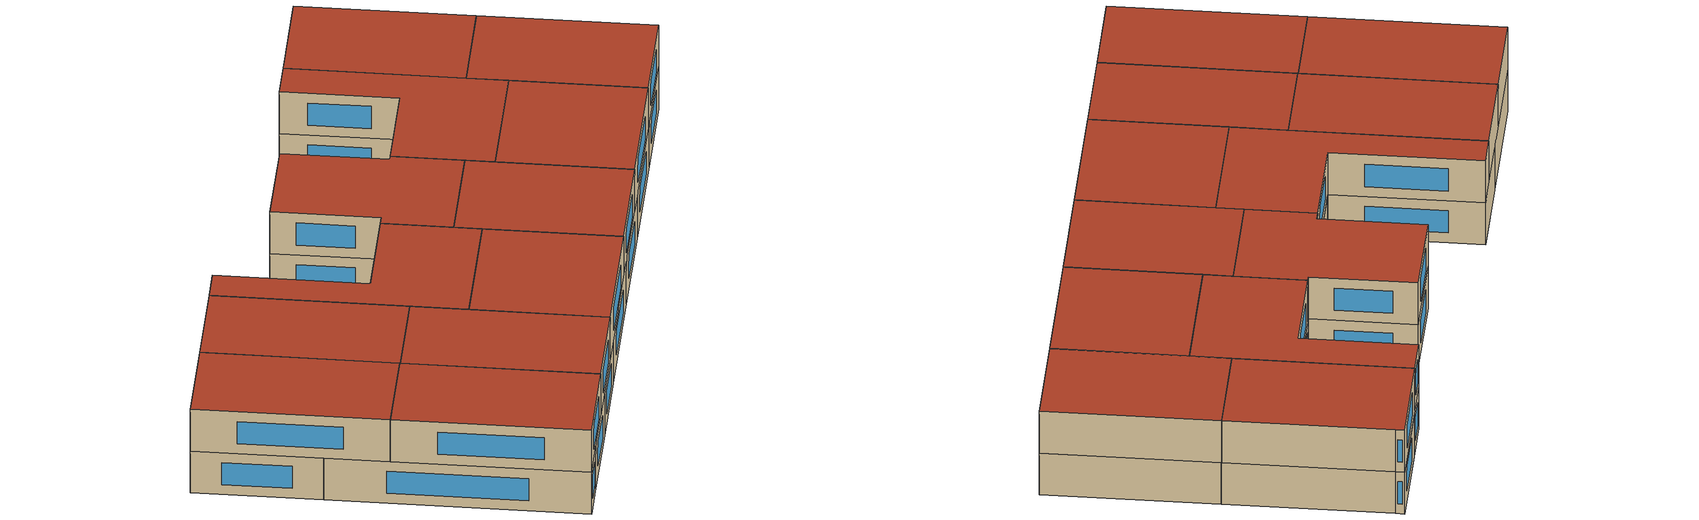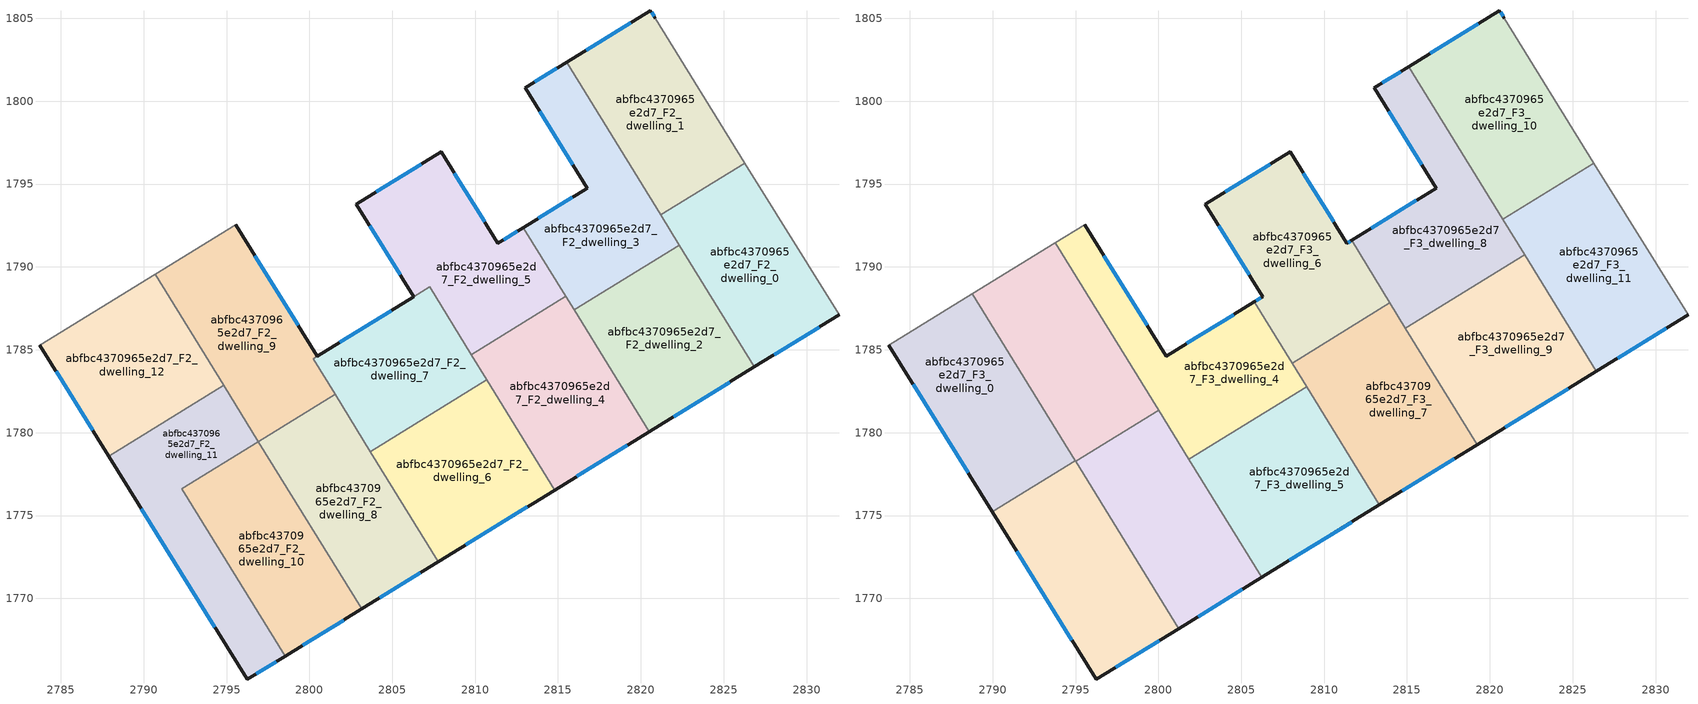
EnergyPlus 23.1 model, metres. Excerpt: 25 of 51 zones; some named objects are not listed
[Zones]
abfbc4370965e2d7_F2_dwelling_0
 floor to abfbc4370965e2d7_F1_dwelling_0 (EU_floor_Construction): 2826.28,1796.26 2831.96,1787.11 2826.85,1783.96 2821.2,1793.13 z6
 wall outside (EU_wall_Construction): 2826.85,1783.96 2831.96,1787.11 z6:9
 wall to abfbc4370965e2d7_F2_dwelling_1 (EU_wall_Construction): 2826.28,1796.26 2821.2,1793.13 z6:9
 wall adiabatic (EU_wall_Construction): 2831.96,1787.11 2826.28,1796.26 z6:9
 wall to abfbc4370965e2d7_F2_dwelling_2 (EU_wall_Construction): 2822.32,1791.32 2826.85,1783.96 z6:9
 wall to abfbc4370965e2d7_F2_dwelling_3 (EU_wall_Construction): 2821.2,1793.13 2822.32,1791.32 z6:9
 window (EU_Window_Construction): 2828.05,1784.7 2830.76,1786.37 z6.7:8.3
 ceiling adiabatic (EU_roof_Construction): 2831.96,1787.11 2826.28,1796.26 2821.2,1793.13 2826.85,1783.96 z9
abfbc4370965e2d7_F2_dwelling_1
 floor to abfbc4370965e2d7_F1_dwelling_1 (EU_floor_Construction): 2820.86,1805 2826.28,1796.26 2821.2,1793.13 2815.53,1802.35 2820.58,1805.47 z6
 wall outside (EU_wall_Construction): 2820.86,1805 2820.58,1805.47 2815.53,1802.35 z6:9
 wall adiabatic (EU_wall_Construction): 2826.28,1796.26 2820.86,1805 z6:9
 wall to abfbc4370965e2d7_F2_dwelling_3 (EU_wall_Construction): 2815.53,1802.35 2821.2,1793.13 z6:9
 window (EU_Window_Construction): 2819.39,1804.73 2816.71,1803.08 / 2820.79,1805.11 2820.64,1805.36 z6.7:8.3
abfbc4370965e2d7_F2_dwelling_10
 floor to abfbc4370965e2d7_F1_dwelling_10 (EU_floor_Construction): 2796.93,1779.46 2803.15,1769.36 2798.53,1766.52 2792.31,1776.62 z6
 wall outside (EU_wall_Construction): 2798.53,1766.52 2803.15,1769.36 z6:9
 wall to abfbc4370965e2d7_F2_dwelling_8 (EU_wall_Construction): 2803.15,1769.36 2796.93,1779.46 z6:9
 wall to abfbc4370965e2d7_F2_dwelling_11 (EU_wall_Construction): 2796.93,1779.46 2792.31,1776.62 2798.53,1766.52 z6:9
 window (EU_Window_Construction): 2799.61,1767.19 2802.06,1768.7 z6.7:8.3
abfbc4370965e2d7_F2_dwelling_11
 floor to abfbc4370965e2d7_F1_dwelling_11 (EU_floor_Construction): 2794.84,1782.85 2796.93,1779.46 2792.31,1776.62 2798.53,1766.52 2796.25,1765.11 2787.9,1778.58 z6
 wall outside (EU_wall_Construction): 2787.9,1778.58 2796.25,1765.11 2798.53,1766.52 z6:9
 wall to abfbc4370965e2d7_F2_dwelling_12 (EU_wall_Construction): 2794.84,1782.85 2787.9,1778.58 z6:9
 wall to abfbc4370965e2d7_F2_dwelling_9 (EU_wall_Construction): 2796.93,1779.46 2794.84,1782.85 z6:9
 window (EU_Window_Construction): 2796.78,1765.44 2797.99,1766.19 / 2789.86,1775.41 2794.29,1768.27 z6.7:8.3
abfbc4370965e2d7_F2_dwelling_12
 floor to abfbc4370965e2d7_F1_dwelling_12 (EU_floor_Construction): 2790.71,1789.57 2794.84,1782.85 2787.9,1778.58 2783.74,1785.28 z6
 wall outside (EU_wall_Construction): 2783.74,1785.28 2787.9,1778.58 z6:9
 wall adiabatic (EU_wall_Construction): 2790.71,1789.57 2783.74,1785.28 z6:9
 wall to abfbc4370965e2d7_F2_dwelling_9 (EU_wall_Construction): 2794.84,1782.85 2790.71,1789.57 z6:9
 window (EU_Window_Construction): 2784.72,1783.71 2786.92,1780.15 z6.7:8.3
abfbc4370965e2d7_F2_dwelling_2
 floor to abfbc4370965e2d7_F1_dwelling_2 (EU_floor_Construction): 2822.32,1791.32 2826.85,1783.96 2820.51,1780.05 2815.97,1787.41 z6
 wall outside (EU_wall_Construction): 2820.51,1780.05 2826.85,1783.96 z6:9
 wall to abfbc4370965e2d7_F2_dwelling_3 (EU_wall_Construction): 2822.32,1791.32 2815.97,1787.41 z6:9
 wall to abfbc4370965e2d7_F2_dwelling_4 (EU_wall_Construction): 2815.97,1787.41 2820.51,1780.05 z6:9
 window (EU_Window_Construction): 2822,1780.97 2825.36,1783.04 z6.7:8.3
abfbc4370965e2d7_F2_dwelling_3
 floor to abfbc4370965e2d7_F1_dwelling_3 (EU_floor_Construction): 2815.53,1802.35 2822.32,1791.32 2815.97,1787.41 2812.92,1792.38 2816.77,1794.75 2813.02,1800.8 z6
 wall outside (EU_wall_Construction): 2815.53,1802.35 2813.02,1800.8 2816.77,1794.75 2812.92,1792.38 z6:9
 wall to abfbc4370965e2d7_F2_dwelling_5 (EU_wall_Construction): 2812.92,1792.38 2815.47,1788.23 z6:9
 wall to abfbc4370965e2d7_F2_dwelling_4 (EU_wall_Construction): 2815.47,1788.23 2815.97,1787.41 z6:9
 window (EU_Window_Construction): 2815.87,1794.19 2813.82,1792.93 / 2813.9,1799.38 2815.89,1796.17 / 2814.94,1801.99 2813.61,1801.17 z6.7:8.3
abfbc4370965e2d7_F2_dwelling_4
 floor to abfbc4370965e2d7_F1_dwelling_4 (EU_floor_Construction): 2815.47,1788.23 2820.51,1780.05 2814.8,1776.54 2809.76,1784.71 z6
 wall outside (EU_wall_Construction): 2814.8,1776.54 2820.51,1780.05 z6:9
 wall to abfbc4370965e2d7_F2_dwelling_5 (EU_wall_Construction): 2815.47,1788.23 2809.76,1784.71 z6:9
 wall to abfbc4370965e2d7_F2_dwelling_6 (EU_wall_Construction): 2810.7,1783.18 2814.8,1776.54 z6:9
 wall to abfbc4370965e2d7_F2_dwelling_7 (EU_wall_Construction): 2809.76,1784.71 2810.7,1783.18 z6:9
 window (EU_Window_Construction): 2816.14,1777.36 2819.16,1779.23 z6.7:8.3
 ceiling adiabatic (EU_roof_Construction): 2820.51,1780.05 2816.17,1787.09 2814.91,1786.31 2819.24,1779.28 z9
abfbc4370965e2d7_F2_dwelling_5
 floor to abfbc4370965e2d7_F1_dwelling_5 (EU_floor_Construction): 2812.92,1792.38 2815.47,1788.23 2809.76,1784.71 2807.25,1788.79 2806.29,1788.21 2802.82,1793.79 2807.95,1796.95 2811.38,1791.43 z6
 wall outside (EU_wall_Construction): 2812.92,1792.38 2811.38,1791.43 2807.95,1796.95 2802.82,1793.79 2806.29,1788.21 z6:9
 wall to abfbc4370965e2d7_F2_dwelling_7 (EU_wall_Construction): 2806.29,1788.21 2807.25,1788.79 2809.76,1784.71 z6:9
 window (EU_Window_Construction): 2810.57,1792.72 2808.75,1795.65 / 2812.55,1792.15 2811.74,1791.65 / 2803.64,1792.48 2805.48,1789.52 / 2806.75,1796.21 2804.03,1794.54 z6.7:8.3
abfbc4370965e2d7_F2_dwelling_6
 floor to abfbc4370965e2d7_F1_dwelling_6 (EU_floor_Construction): 2810.7,1783.18 2814.8,1776.54 2807.77,1772.21 2803.68,1778.85 z6
 wall outside (EU_wall_Construction): 2807.77,1772.21 2814.8,1776.54 z6:9
 wall to abfbc4370965e2d7_F2_dwelling_7 (EU_wall_Construction): 2810.7,1783.18 2803.68,1778.85 z6:9
 wall to abfbc4370965e2d7_F2_dwelling_8 (EU_wall_Construction): 2803.68,1778.85 2807.77,1772.21 z6:9
 window (EU_Window_Construction): 2809.42,1773.23 2813.15,1775.52 z6.7:8.3
abfbc4370965e2d7_F2_dwelling_7
 floor to abfbc4370965e2d7_F1_dwelling_7 (EU_floor_Construction): 2807.25,1788.79 2810.7,1783.18 2803.68,1778.85 2800.23,1784.46 2800.48,1784.62 z6
 wall outside (EU_wall_Construction): 2806.3,1788.2 2800.48,1784.62 z6:9
 wall to abfbc4370965e2d7_F2_dwelling_9 (EU_wall_Construction): 2800.47,1784.61 2800.23,1784.46 2801.55,1782.31 z6:9
 wall to abfbc4370965e2d7_F2_dwelling_8 (EU_wall_Construction): 2801.55,1782.31 2803.68,1778.85 z6:9
 window (EU_Window_Construction): 2804.93,1787.36 2801.84,1785.46 z6.7:8.3
abfbc4370965e2d7_F2_dwelling_8
 floor to abfbc4370965e2d7_F1_dwelling_8 (EU_floor_Construction): 2801.55,1782.31 2807.77,1772.21 2803.15,1769.36 2796.93,1779.46 z6
 wall outside (EU_wall_Construction): 2803.15,1769.36 2807.77,1772.21 z6:9
 wall to abfbc4370965e2d7_F2_dwelling_9 (EU_wall_Construction): 2801.55,1782.31 2796.93,1779.46 z6:9
 window (EU_Window_Construction): 2804.23,1770.03 2806.68,1771.54 z6.7:8.3
 ceiling adiabatic (EU_roof_Construction): 2806.23,1771.26 2800.01,1781.36 2796.93,1779.46 2803.15,1769.36 z9
abfbc4370965e2d7_F2_dwelling_9
 floor to abfbc4370965e2d7_F1_dwelling_9 (EU_floor_Construction): 2795.55,1792.55 2800.47,1784.61 2800.23,1784.46 2801.55,1782.31 2796.93,1779.46 2790.71,1789.57 z6
 wall outside (EU_wall_Construction): 2800.47,1784.61 2795.55,1792.55 z6:9
 wall adiabatic (EU_wall_Construction): 2795.55,1792.55 2790.71,1789.57 z6:9
 window (EU_Window_Construction): 2799.32,1786.48 2796.71,1790.69 z6.7:8.3
abfbc4370965e2d7_F3_dwelling_0
 floor to abfbc4370965e2d7_F2_dwelling_12 (EU_floor_Construction): 2788.78,1788.38 2792.92,1781.67 2787.9,1778.58 2783.74,1785.28 z9
 floor to abfbc4370965e2d7_F2_dwelling_11 (EU_floor_Construction): 2792.92,1781.67 2794.98,1778.31 2789.98,1775.23 2787.9,1778.58 z9
 wall outside (EU_wall_Construction): 2783.74,1785.28 2789.98,1775.22 z9:12
 wall adiabatic (EU_wall_Construction): 2788.78,1788.38 2783.74,1785.28 z9:12
 wall to abfbc4370965e2d7_F3_dwelling_1 (EU_wall_Construction): 2789.98,1775.22 2794.98,1778.31 z9:12
 wall to abfbc4370965e2d7_F3_dwelling_2 (EU_wall_Construction): 2794.98,1778.31 2788.78,1788.38 z9:12
 window (EU_Window_Construction): 2785.21,1782.92 2788.51,1777.59 z9.7:11.3
 roof outside (EU_roof_Construction): 2794.98,1778.31 2788.78,1788.38 2783.74,1785.28 2789.98,1775.22 z12
abfbc4370965e2d7_F3_dwelling_1
 floor to abfbc4370965e2d7_F2_dwelling_10 (EU_floor_Construction): 2795,1778.28 2801.22,1768.18 2798.53,1766.52 2792.31,1776.62 z9
 floor to abfbc4370965e2d7_F2_dwelling_11 (EU_floor_Construction): 2795,1778.28 2792.31,1776.62 2798.53,1766.52 2796.25,1765.11 2789.98,1775.23 2794.98,1778.31 z9
 wall outside (EU_wall_Construction): 2789.98,1775.22 2796.25,1765.11 2801.22,1768.18 z9:12
 wall to abfbc4370965e2d7_F3_dwelling_3 (EU_wall_Construction): 2801.22,1768.18 2795,1778.28 z9:12
 wall to abfbc4370965e2d7_F3_dwelling_2 (EU_wall_Construction): 2795,1778.28 2794.98,1778.31 z9:12
 window (EU_Window_Construction): 2797.41,1765.83 2800.06,1767.46 / 2791.45,1772.85 2794.77,1767.49 z9.7:11.3
 roof outside (EU_roof_Construction): 2801.22,1768.18 2794.98,1778.31 2789.98,1775.22 2796.25,1765.11 z12
abfbc4370965e2d7_F3_dwelling_10
 floor to abfbc4370965e2d7_F2_dwelling_1 (EU_floor_Construction): 2820.86,1805 2826.28,1796.26 2821.2,1793.14 2815.53,1802.35 2820.58,1805.47 z9
 floor to abfbc4370965e2d7_F2_dwelling_3 (EU_floor_Construction): 2815.53,1802.35 2821.2,1793.14 2820.78,1792.88 2815.1,1802.09 z9
 wall outside (EU_wall_Construction): 2820.86,1805 2820.58,1805.47 2815.1,1802.09 z9:12
 wall adiabatic (EU_wall_Construction): 2826.28,1796.26 2820.86,1805 z9:12
 wall to abfbc4370965e2d7_F3_dwelling_11 (EU_wall_Construction): 2820.78,1792.88 2826.28,1796.26 z9:12
 wall to abfbc4370965e2d7_F3_dwelling_8 (EU_wall_Construction): 2815.1,1802.09 2820.78,1792.88 z9:12
 window (EU_Window_Construction): 2819.29,1804.67 2816.39,1802.88 / 2820.79,1805.11 2820.64,1805.36 z9.7:11.3
 roof outside (EU_roof_Construction): 2826.28,1796.26 2820.86,1805 2820.58,1805.47 2815.1,1802.09 2820.78,1792.88 z12
abfbc4370965e2d7_F3_dwelling_11
 floor to abfbc4370965e2d7_F2_dwelling_3 (EU_floor_Construction): 2821.2,1793.14 2822.32,1791.32 2821.9,1791.06 2820.78,1792.88 z9
 floor to abfbc4370965e2d7_F2_dwelling_2 (EU_floor_Construction): 2822.32,1791.32 2826.85,1783.96 2826.43,1783.7 2821.9,1791.06 z9
 floor adiabatic (EU_floor_Construction): 2826.28,1796.26 2831.96,1787.11 2826.85,1783.96 2821.2,1793.14 z9
 wall outside (EU_wall_Construction): 2826.43,1783.7 2831.96,1787.11 z9:12
 wall adiabatic (EU_wall_Construction): 2831.96,1787.11 2826.28,1796.26 z9:12
 wall to abfbc4370965e2d7_F3_dwelling_9 (EU_wall_Construction): 2822.09,1790.74 2826.43,1783.7 z9:12
 wall to abfbc4370965e2d7_F3_dwelling_8 (EU_wall_Construction): 2820.78,1792.87 2822.09,1790.74 z9:12
 window (EU_Window_Construction): 2827.73,1784.5 2830.66,1786.31 z9.7:11.3
 roof outside (EU_roof_Construction): 2831.96,1787.11 2826.28,1796.26 2820.78,1792.88 2826.43,1783.7 z12
abfbc4370965e2d7_F3_dwelling_2
 floor to abfbc4370965e2d7_F2_dwelling_11 (EU_floor_Construction): 2794.84,1782.85 2796.93,1779.46 2795,1778.28 2792.92,1781.67 z9
 floor to abfbc4370965e2d7_F2_dwelling_9 (EU_floor_Construction): 2793.79,1791.46 2800.01,1781.36 2796.93,1779.46 2790.71,1789.57 z9
 floor to abfbc4370965e2d7_F2_dwelling_12 (EU_floor_Construction): 2790.71,1789.57 2794.84,1782.85 2792.92,1781.67 2788.78,1788.38 z9
 wall adiabatic (EU_wall_Construction): 2793.79,1791.46 2788.78,1788.38 z9:12
 wall to abfbc4370965e2d7_F3_dwelling_3 (EU_wall_Construction): 2795,1778.28 2800.01,1781.36 z9:12
 wall to abfbc4370965e2d7_F3_dwelling_4 (EU_wall_Construction): 2800.01,1781.36 2793.79,1791.46 z9:12
 roof outside (EU_roof_Construction): 2800.01,1781.36 2793.79,1791.46 2788.78,1788.38 2795,1778.28 z12
abfbc4370965e2d7_F3_dwelling_3
 floor adiabatic (EU_floor_Construction): 2800.01,1781.36 2806.23,1771.26 2803.15,1769.36 2796.93,1779.46 z9
 floor to abfbc4370965e2d7_F2_dwelling_10 (EU_floor_Construction): 2796.93,1779.46 2803.15,1769.36 2801.22,1768.18 2795,1778.28 z9
 wall outside (EU_wall_Construction): 2801.22,1768.18 2806.23,1771.26 z9:12
 wall to abfbc4370965e2d7_F3_dwelling_5 (EU_wall_Construction): 2806.23,1771.26 2801.84,1778.38 z9:12
 wall to abfbc4370965e2d7_F3_dwelling_4 (EU_wall_Construction): 2801.84,1778.38 2800.01,1781.36 z9:12
 window (EU_Window_Construction): 2802.4,1768.9 2805.05,1770.54 z9.7:11.3
 roof outside (EU_roof_Construction): 2806.23,1771.26 2800.01,1781.36 2795,1778.28 2801.22,1768.18 z12
abfbc4370965e2d7_F3_dwelling_4
 floor to abfbc4370965e2d7_F2_dwelling_7 (EU_floor_Construction): 2805.79,1787.89 2808.95,1782.76 2803.39,1779.33 2800.23,1784.46 2800.47,1784.61 z9
 floor to abfbc4370965e2d7_F2_dwelling_9 (EU_floor_Construction): 2795.55,1792.55 2800.47,1784.61 2800.23,1784.46 2801.55,1782.31 2800.01,1781.36 2793.79,1791.46 z9
 floor to abfbc4370965e2d7_F2_dwelling_8 (EU_floor_Construction): 2801.55,1782.31 2803.39,1779.33 2801.84,1778.38 2800.01,1781.36 z9
 wall outside (EU_wall_Construction): 2805.78,1787.89 2800.47,1784.61 2795.55,1792.55 z9:12
 wall to abfbc4370965e2d7_F3_dwelling_5 (EU_wall_Construction): 2801.84,1778.38 2808.95,1782.76 z9:12
 wall adiabatic (EU_wall_Construction): 2795.55,1792.55 2793.79,1791.46 z9:12
 wall to abfbc4370965e2d7_F3_dwelling_6 (EU_wall_Construction): 2808.06,1784.19 2805.78,1787.89 z9:12
 wall to abfbc4370965e2d7_F3_dwelling_7 (EU_wall_Construction): 2808.95,1782.76 2808.06,1784.19 z9:12
 window (EU_Window_Construction): 2799.32,1786.48 2796.71,1790.69 / 2804.54,1787.12 2801.72,1785.38 z9.7:11.3
 roof outside (EU_roof_Construction): 2808.95,1782.76 2805.78,1787.89 2800.47,1784.61 2795.55,1792.55 2793.79,1791.46 2801.84,1778.38 z12
abfbc4370965e2d7_F3_dwelling_5
 floor to abfbc4370965e2d7_F2_dwelling_6 (EU_floor_Construction): 2809.24,1782.28 2813.33,1775.64 2807.77,1772.21 2803.68,1778.85 z9
 floor to abfbc4370965e2d7_F2_dwelling_8 (EU_floor_Construction): 2803.39,1779.33 2807.77,1772.21 2806.23,1771.26 2801.84,1778.38 z9
 floor to abfbc4370965e2d7_F2_dwelling_7 (EU_floor_Construction): 2808.95,1782.76 2809.24,1782.28 2803.68,1778.85 2803.39,1779.33 z9
 wall outside (EU_wall_Construction): 2806.23,1771.26 2813.33,1775.64 z9:12
 wall to abfbc4370965e2d7_F3_dwelling_7 (EU_wall_Construction): 2813.33,1775.64 2808.95,1782.76 z9:12
 window (EU_Window_Construction): 2807.9,1772.29 2811.67,1774.61 z9.7:11.3
 roof outside (EU_roof_Construction): 2813.33,1775.64 2808.95,1782.76 2801.84,1778.38 2806.23,1771.26 z12
abfbc4370965e2d7_F3_dwelling_6
 floor to abfbc4370965e2d7_F2_dwelling_5 (EU_floor_Construction): 2811.65,1791.6 2813.97,1787.83 2809.53,1785.09 2807.25,1788.79 2806.29,1788.21 2802.82,1793.79 2807.95,1796.95 2811.38,1791.43 z9
 floor to abfbc4370965e2d7_F2_dwelling_7 (EU_floor_Construction): 2807.25,1788.79 2809.53,1785.09 2808.06,1784.19 2805.79,1787.89 z9
 wall outside (EU_wall_Construction): 2811.65,1791.6 2811.38,1791.43 2807.95,1796.95 2802.82,1793.79 2806.29,1788.21 2805.78,1787.89 z9:12
 wall to abfbc4370965e2d7_F3_dwelling_7 (EU_wall_Construction): 2808.06,1784.19 2813.97,1787.83 z9:12
 wall to abfbc4370965e2d7_F3_dwelling_8 (EU_wall_Construction): 2813.97,1787.83 2811.65,1791.6 z9:12
 window (EU_Window_Construction): 2811.59,1791.56 2811.44,1791.47 / 2806.18,1788.13 2805.9,1787.96 / 2803.64,1792.48 2805.48,1789.52 / 2806.75,1796.21 2804.03,1794.54 / 2810.57,1792.72 2808.75,1795.65 z9.7:11.3
 roof outside (EU_roof_Construction): 2813.97,1787.83 2811.65,1791.6 2811.38,1791.43 2807.95,1796.95 2802.82,1793.79 2806.29,1788.21 2805.78,1787.89 2808.06,1784.19 z12
abfbc4370965e2d7_F3_dwelling_7
 floor to abfbc4370965e2d7_F2_dwelling_4 (EU_floor_Construction): 2814.21,1787.45 2819.24,1779.28 2814.8,1776.54 2809.76,1784.71 z9
 floor to abfbc4370965e2d7_F2_dwelling_6 (EU_floor_Construction): 2810.7,1783.18 2814.8,1776.54 2813.33,1775.64 2809.24,1782.28 z9
 floor to abfbc4370965e2d7_F2_dwelling_7 (EU_floor_Construction): 2809.53,1785.09 2810.7,1783.18 2809.24,1782.28 2808.06,1784.19 z9
 floor to abfbc4370965e2d7_F2_dwelling_5 (EU_floor_Construction): 2813.97,1787.83 2814.21,1787.45 2809.76,1784.71 2809.53,1785.09 z9
 wall outside (EU_wall_Construction): 2813.33,1775.64 2819.24,1779.28 z9:12
 wall to abfbc4370965e2d7_F3_dwelling_9 (EU_wall_Construction): 2819.24,1779.28 2814.91,1786.31 z9:12
 wall to abfbc4370965e2d7_F3_dwelling_8 (EU_wall_Construction): 2814.91,1786.31 2813.97,1787.83 z9:12
 window (EU_Window_Construction): 2814.72,1776.49 2817.85,1778.42 z9.7:11.3
 roof outside (EU_roof_Construction): 2819.24,1779.28 2813.97,1787.83 2808.06,1784.19 2813.33,1775.64 z12
abfbc4370965e2d7_F3_dwelling_8
 floor to abfbc4370965e2d7_F2_dwelling_3 (EU_floor_Construction): 2815.1,1802.09 2821.9,1791.06 2815.97,1787.41 2812.92,1792.37 2816.77,1794.75 2813.02,1800.8 z9
 floor to abfbc4370965e2d7_F2_dwelling_2 (EU_floor_Construction): 2821.9,1791.06 2822.09,1790.74 2816.17,1787.09 2815.97,1787.41 z9
 floor to abfbc4370965e2d7_F2_dwelling_5 (EU_floor_Construction): 2812.92,1792.37 2815.47,1788.23 2814.21,1787.45 2811.65,1791.6 z9
 floor to abfbc4370965e2d7_F2_dwelling_4 (EU_floor_Construction): 2815.47,1788.23 2816.17,1787.09 2814.91,1786.31 2814.21,1787.45 z9
 wall outside (EU_wall_Construction): 2815.1,1802.09 2813.02,1800.8 2816.77,1794.75 2811.65,1791.6 z9:12
 wall to abfbc4370965e2d7_F3_dwelling_9 (EU_wall_Construction): 2814.91,1786.31 2822.09,1790.74 z9:12
 window (EU_Window_Construction): 2815.57,1794.01 2812.86,1792.34 / 2813.9,1799.38 2815.89,1796.17 / 2814.61,1801.79 2813.51,1801.11 z9.7:11.3
 roof outside (EU_roof_Construction): 2822.09,1790.74 2815.1,1802.09 2813.02,1800.8 2816.77,1794.75 2811.65,1791.6 2814.91,1786.31 z12
abfbc4370965e2d7_F3_dwelling_9
 floor to abfbc4370965e2d7_F2_dwelling_2 (EU_floor_Construction): 2822.09,1790.74 2826.43,1783.7 2820.51,1780.05 2816.17,1787.09 z9
 floor adiabatic (EU_floor_Construction): 2816.17,1787.09 2820.51,1780.05 2819.24,1779.28 2814.91,1786.31 z9
 wall outside (EU_wall_Construction): 2819.24,1779.28 2826.43,1783.7 z9:12
 window (EU_Window_Construction): 2820.93,1780.31 2824.74,1782.66 z9.7:11.3
 roof outside (EU_roof_Construction): 2826.43,1783.7 2822.09,1790.74 2814.91,1786.31 2819.24,1779.28 z12
[Building]
EU S2 Campaign: North Axis=0; Terrain=City; Solar Distribution=FullExterior
[Site:Location]
Budapest.Ferenc.Liszt.Intl.AP: Latitude=47.437; Longitude=19.256; Time Zone=1; Elevation=185
[SizingPeriod:WeatherFileDays]
AnnualSizingPeriod: Begin Month=1; Begin Day of Month=1; End Month=12; End Day of Month=31; Day of Week for Start Day=Monday; Use Weather File Daylight Saving Period=No; Use Weather File Rain and Snow Indicators=No
[MATERIAL]
EU_InternalMass_Material: Roughness=MediumRough; Thickness=0.1; Conductivity=1; Density=1800; Specific Heat=900; Thermal Absorptance=0.9; Solar Absorptance=0.7; Visible Absorptance=0.7
[MATERIAL:NOMASS] Roughness=MediumRough; Thermal Absorptance=0.9; Solar Absorptance=0.7; Visible Absorptance=0.7
Name | Thermal Resistance
EU_wall_NoMass | 0.832559
EU_roof_NoMass | 1.39638
EU_floor_NoMass | 0.872794
[WINDOWMATERIAL:SIMPLEGLAZINGSYSTEM]
EU_Window_SimpleGlazing: UFactor=2.79869; Solar Heat Gain Coefficient=0.75; Visible Transmittance=0.75
[CONSTRUCTION]
EU_wall_Construction: EU_wall_NoMass
EU_roof_Construction: EU_roof_NoMass
EU_floor_Construction: EU_floor_NoMass
EU_Window_Construction: EU_Window_SimpleGlazing
EU_InternalMass_Construction: EU_InternalMass_Material
[ZONE] Type=1; Multiplier=1; Ceiling Height=autocalculate; Floor Area=autocalculate; Part of Total Floor Area=Yes
Name | Volume
abfbc4370965e2d7_F2_dwelling_0 | 193.169
abfbc4370965e2d7_F3_dwelling_0 | 209.275
abfbc4370965e2d7_F2_dwelling_1; abfbc4370965e2d7_F2_dwelling_3 | 193.164
abfbc4370965e2d7_F3_dwelling_1 | 209.3
abfbc4370965e2d7_F2_dwelling_10 | 193.181
abfbc4370965e2d7_F3_dwelling_10; abfbc4370965e2d7_F3_dwelling_8 | 209.266
abfbc4370965e2d7_F2_dwelling_11 | 193.188
abfbc4370965e2d7_F3_dwelling_11 | 209.258
abfbc4370965e2d7_F2_dwelling_12 | 193.175
abfbc4370965e2d7_F2_dwelling_2 | 193.184
abfbc4370965e2d7_F3_dwelling_2 | 209.29
abfbc4370965e2d7_F3_dwelling_3 | 209.255
abfbc4370965e2d7_F2_dwelling_4 | 193.161
abfbc4370965e2d7_F3_dwelling_4 | 209.278
abfbc4370965e2d7_F2_dwelling_5 | 215.519
abfbc4370965e2d7_F3_dwelling_5 | 209.274
abfbc4370965e2d7_F2_dwelling_6 | 193.194
abfbc4370965e2d7_F3_dwelling_6 | 209.273
abfbc4370965e2d7_F2_dwelling_7 | 163.021
abfbc4370965e2d7_F3_dwelling_7 | 209.257
abfbc4370965e2d7_F2_dwelling_8 | 193.145
abfbc4370965e2d7_F2_dwelling_9 | 200.914
abfbc4370965e2d7_F3_dwelling_9 | 209.285
[INTERNALMASS] Construction=EU_InternalMass_Construction
Name | Zone or ZoneList | Surface Area
abfbc4370965e2d7_F2_dwelling_0_EU_InternalMass | abfbc4370965e2d7_F2_dwelling_0 | 64.3902
abfbc4370965e2d7_F2_dwelling_1_EU_InternalMass | abfbc4370965e2d7_F2_dwelling_1 | 64.389
abfbc4370965e2d7_F2_dwelling_2_EU_InternalMass | abfbc4370965e2d7_F2_dwelling_2 | 64.3932
abfbc4370965e2d7_F2_dwelling_3_EU_InternalMass | abfbc4370965e2d7_F2_dwelling_3 | 64.3879
abfbc4370965e2d7_F2_dwelling_4_EU_InternalMass | abfbc4370965e2d7_F2_dwelling_4 | 64.3872
abfbc4370965e2d7_F2_dwelling_5_EU_InternalMass | abfbc4370965e2d7_F2_dwelling_5 | 71.8402
abfbc4370965e2d7_F2_dwelling_6_EU_InternalMass | abfbc4370965e2d7_F2_dwelling_6 | 64.3996
abfbc4370965e2d7_F2_dwelling_7_EU_InternalMass | abfbc4370965e2d7_F2_dwelling_7 | 54.3599
abfbc4370965e2d7_F2_dwelling_8_EU_InternalMass | abfbc4370965e2d7_F2_dwelling_8 | 64.3824
abfbc4370965e2d7_F2_dwelling_9_EU_InternalMass | abfbc4370965e2d7_F2_dwelling_9 | 66.9708
abfbc4370965e2d7_F2_dwelling_10_EU_InternalMass | abfbc4370965e2d7_F2_dwelling_10 | 64.394
abfbc4370965e2d7_F2_dwelling_11_EU_InternalMass | abfbc4370965e2d7_F2_dwelling_11 | 64.396
abfbc4370965e2d7_F2_dwelling_12_EU_InternalMass | abfbc4370965e2d7_F2_dwelling_12 | 64.3932
abfbc4370965e2d7_F3_dwelling_0_EU_InternalMass | abfbc4370965e2d7_F3_dwelling_0 | 69.758
abfbc4370965e2d7_F3_dwelling_1_EU_InternalMass | abfbc4370965e2d7_F3_dwelling_1 | 69.7667
abfbc4370965e2d7_F3_dwelling_2_EU_InternalMass | abfbc4370965e2d7_F3_dwelling_2 | 69.7631
abfbc4370965e2d7_F3_dwelling_3_EU_InternalMass | abfbc4370965e2d7_F3_dwelling_3 | 69.7515
abfbc4370965e2d7_F3_dwelling_4_EU_InternalMass | abfbc4370965e2d7_F3_dwelling_4 | 69.7597
abfbc4370965e2d7_F3_dwelling_5_EU_InternalMass | abfbc4370965e2d7_F3_dwelling_5 | 69.7577
abfbc4370965e2d7_F3_dwelling_6_EU_InternalMass | abfbc4370965e2d7_F3_dwelling_6 | 69.7577
abfbc4370965e2d7_F3_dwelling_7_EU_InternalMass | abfbc4370965e2d7_F3_dwelling_7 | 69.7525
abfbc4370965e2d7_F3_dwelling_8_EU_InternalMass | abfbc4370965e2d7_F3_dwelling_8 | 69.7555
abfbc4370965e2d7_F3_dwelling_9_EU_InternalMass | abfbc4370965e2d7_F3_dwelling_9 | 69.7617
abfbc4370965e2d7_F3_dwelling_10_EU_InternalMass | abfbc4370965e2d7_F3_dwelling_10 | 69.755
abfbc4370965e2d7_F3_dwelling_11_EU_InternalMass | abfbc4370965e2d7_F3_dwelling_11 | 69.7525
[OTHEREQUIPMENT] Fuel Type=Electricity; Design Level Calculation Method=Watts/Area; Power per Zone Floor Area=1; Fraction Latent=0; Fraction Radiant=0; Fraction Lost=0; Carbon Dioxide Generation Rate=0; EndUse Subcategory=EU_Step8_InternalGains
Name | Zone or ZoneList or Space or SpaceList | Schedule
EU_Step8_InternalGain_abfbc4370965e2d7_F2_dwelling_0_f000 | abfbc4370965e2d7_F2_dwelling_0 | EU_Step8_GainSchedule_abfbc4370965e2d7_F2_dwelling_0_f000
EU_Step8_InternalGain_abfbc4370965e2d7_F2_dwelling_1_f000 | abfbc4370965e2d7_F2_dwelling_1 | EU_Step8_GainSchedule_abfbc4370965e2d7_F2_dwelling_1_f000
EU_Step8_InternalGain_abfbc4370965e2d7_F2_dwelling_2_f000 | abfbc4370965e2d7_F2_dwelling_2 | EU_Step8_GainSchedule_abfbc4370965e2d7_F2_dwelling_2_f000
EU_Step8_InternalGain_abfbc4370965e2d7_F2_dwelling_3_f000 | abfbc4370965e2d7_F2_dwelling_3 | EU_Step8_GainSchedule_abfbc4370965e2d7_F2_dwelling_3_f000
EU_Step8_InternalGain_abfbc4370965e2d7_F2_dwelling_4_f000 | abfbc4370965e2d7_F2_dwelling_4 | EU_Step8_GainSchedule_abfbc4370965e2d7_F2_dwelling_4_f000
EU_Step8_InternalGain_abfbc4370965e2d7_F2_dwelling_5_f000 | abfbc4370965e2d7_F2_dwelling_5 | EU_Step8_GainSchedule_abfbc4370965e2d7_F2_dwelling_5_f000
EU_Step8_InternalGain_abfbc4370965e2d7_F2_dwelling_6_f000 | abfbc4370965e2d7_F2_dwelling_6 | EU_Step8_GainSchedule_abfbc4370965e2d7_F2_dwelling_6_f000
EU_Step8_InternalGain_abfbc4370965e2d7_F2_dwelling_7_f000 | abfbc4370965e2d7_F2_dwelling_7 | EU_Step8_GainSchedule_abfbc4370965e2d7_F2_dwelling_7_f000
EU_Step8_InternalGain_abfbc4370965e2d7_F2_dwelling_8_f000 | abfbc4370965e2d7_F2_dwelling_8 | EU_Step8_GainSchedule_abfbc4370965e2d7_F2_dwelling_8_f000
EU_Step8_InternalGain_abfbc4370965e2d7_F2_dwelling_9_f000 | abfbc4370965e2d7_F2_dwelling_9 | EU_Step8_GainSchedule_abfbc4370965e2d7_F2_dwelling_9_f000
EU_Step8_InternalGain_abfbc4370965e2d7_F2_dwelling_10_f000 | abfbc4370965e2d7_F2_dwelling_10 | EU_Step8_GainSchedule_abfbc4370965e2d7_F2_dwelling_10_f000
EU_Step8_InternalGain_abfbc4370965e2d7_F2_dwelling_11_f000 | abfbc4370965e2d7_F2_dwelling_11 | EU_Step8_GainSchedule_abfbc4370965e2d7_F2_dwelling_11_f000
EU_Step8_InternalGain_abfbc4370965e2d7_F2_dwelling_12_f000 | abfbc4370965e2d7_F2_dwelling_12 | EU_Step8_GainSchedule_abfbc4370965e2d7_F2_dwelling_12_f000
EU_Step8_InternalGain_abfbc4370965e2d7_F3_dwelling_0_f000 | abfbc4370965e2d7_F3_dwelling_0 | EU_Step8_GainSchedule_abfbc4370965e2d7_F3_dwelling_0_f000
EU_Step8_InternalGain_abfbc4370965e2d7_F3_dwelling_1_f000 | abfbc4370965e2d7_F3_dwelling_1 | EU_Step8_GainSchedule_abfbc4370965e2d7_F3_dwelling_1_f000
EU_Step8_InternalGain_abfbc4370965e2d7_F3_dwelling_2_f000 | abfbc4370965e2d7_F3_dwelling_2 | EU_Step8_GainSchedule_abfbc4370965e2d7_F3_dwelling_2_f000
EU_Step8_InternalGain_abfbc4370965e2d7_F3_dwelling_3_f000 | abfbc4370965e2d7_F3_dwelling_3 | EU_Step8_GainSchedule_abfbc4370965e2d7_F3_dwelling_3_f000
EU_Step8_InternalGain_abfbc4370965e2d7_F3_dwelling_4_f000 | abfbc4370965e2d7_F3_dwelling_4 | EU_Step8_GainSchedule_abfbc4370965e2d7_F3_dwelling_4_f000
EU_Step8_InternalGain_abfbc4370965e2d7_F3_dwelling_5_f000 | abfbc4370965e2d7_F3_dwelling_5 | EU_Step8_GainSchedule_abfbc4370965e2d7_F3_dwelling_5_f000
EU_Step8_InternalGain_abfbc4370965e2d7_F3_dwelling_6_f000 | abfbc4370965e2d7_F3_dwelling_6 | EU_Step8_GainSchedule_abfbc4370965e2d7_F3_dwelling_6_f000
EU_Step8_InternalGain_abfbc4370965e2d7_F3_dwelling_7_f000 | abfbc4370965e2d7_F3_dwelling_7 | EU_Step8_GainSchedule_abfbc4370965e2d7_F3_dwelling_7_f000
EU_Step8_InternalGain_abfbc4370965e2d7_F3_dwelling_8_f000 | abfbc4370965e2d7_F3_dwelling_8 | EU_Step8_GainSchedule_abfbc4370965e2d7_F3_dwelling_8_f000
EU_Step8_InternalGain_abfbc4370965e2d7_F3_dwelling_9_f000 | abfbc4370965e2d7_F3_dwelling_9 | EU_Step8_GainSchedule_abfbc4370965e2d7_F3_dwelling_9_f000
EU_Step8_InternalGain_abfbc4370965e2d7_F3_dwelling_10_f000 | abfbc4370965e2d7_F3_dwelling_10 | EU_Step8_GainSchedule_abfbc4370965e2d7_F3_dwelling_10_f000
EU_Step8_InternalGain_abfbc4370965e2d7_F3_dwelling_11_f000 | abfbc4370965e2d7_F3_dwelling_11 | EU_Step8_GainSchedule_abfbc4370965e2d7_F3_dwelling_11_f000
[ZONEVENTILATION:DESIGNFLOWRATE] Schedule=EU_AlwaysOn; Design Flow Rate Calculation Method=AirChanges/Hour; Air Changes per Hour=0.475469; Ventilation Type=Natural; Fan Pressure Rise=0; Fan Total Efficiency=1; Constant Term Coefficient=1; Temperature Term Coefficient=0; Velocity Term Coefficient=0; Velocity Squared Term Coefficient=0; Minimum Indoor Temperature=-100; Maximum Indoor Temperature=100; Delta Temperature=-100; Minimum Outdoor Temperature=-100; Maximum Outdoor Temperature=100; Maximum Wind Speed=40
Name | Zone or ZoneList or Space or SpaceList
EU_ConstantAir_abfbc4370965e2d7_F2_dwelling_0 | abfbc4370965e2d7_F2_dwelling_0
EU_ConstantAir_abfbc4370965e2d7_F2_dwelling_1 | abfbc4370965e2d7_F2_dwelling_1
EU_ConstantAir_abfbc4370965e2d7_F2_dwelling_2 | abfbc4370965e2d7_F2_dwelling_2
EU_ConstantAir_abfbc4370965e2d7_F2_dwelling_3 | abfbc4370965e2d7_F2_dwelling_3
EU_ConstantAir_abfbc4370965e2d7_F2_dwelling_4 | abfbc4370965e2d7_F2_dwelling_4
EU_ConstantAir_abfbc4370965e2d7_F2_dwelling_5 | abfbc4370965e2d7_F2_dwelling_5
EU_ConstantAir_abfbc4370965e2d7_F2_dwelling_6 | abfbc4370965e2d7_F2_dwelling_6
EU_ConstantAir_abfbc4370965e2d7_F2_dwelling_7 | abfbc4370965e2d7_F2_dwelling_7
EU_ConstantAir_abfbc4370965e2d7_F2_dwelling_8 | abfbc4370965e2d7_F2_dwelling_8
EU_ConstantAir_abfbc4370965e2d7_F2_dwelling_9 | abfbc4370965e2d7_F2_dwelling_9
EU_ConstantAir_abfbc4370965e2d7_F2_dwelling_10 | abfbc4370965e2d7_F2_dwelling_10
EU_ConstantAir_abfbc4370965e2d7_F2_dwelling_11 | abfbc4370965e2d7_F2_dwelling_11
EU_ConstantAir_abfbc4370965e2d7_F2_dwelling_12 | abfbc4370965e2d7_F2_dwelling_12
EU_ConstantAir_abfbc4370965e2d7_F3_dwelling_0 | abfbc4370965e2d7_F3_dwelling_0
EU_ConstantAir_abfbc4370965e2d7_F3_dwelling_1 | abfbc4370965e2d7_F3_dwelling_1
EU_ConstantAir_abfbc4370965e2d7_F3_dwelling_2 | abfbc4370965e2d7_F3_dwelling_2
EU_ConstantAir_abfbc4370965e2d7_F3_dwelling_3 | abfbc4370965e2d7_F3_dwelling_3
EU_ConstantAir_abfbc4370965e2d7_F3_dwelling_4 | abfbc4370965e2d7_F3_dwelling_4
EU_ConstantAir_abfbc4370965e2d7_F3_dwelling_5 | abfbc4370965e2d7_F3_dwelling_5
EU_ConstantAir_abfbc4370965e2d7_F3_dwelling_6 | abfbc4370965e2d7_F3_dwelling_6
EU_ConstantAir_abfbc4370965e2d7_F3_dwelling_7 | abfbc4370965e2d7_F3_dwelling_7
EU_ConstantAir_abfbc4370965e2d7_F3_dwelling_8 | abfbc4370965e2d7_F3_dwelling_8
EU_ConstantAir_abfbc4370965e2d7_F3_dwelling_9 | abfbc4370965e2d7_F3_dwelling_9
EU_ConstantAir_abfbc4370965e2d7_F3_dwelling_10 | abfbc4370965e2d7_F3_dwelling_10
EU_ConstantAir_abfbc4370965e2d7_F3_dwelling_11 | abfbc4370965e2d7_F3_dwelling_11
[HVACTEMPLATE:ZONE:IDEALLOADSAIRSYSTEM] System Availability Schedule=EU_AlwaysOn; Maximum Heating Supply Air Temperature=50; Minimum Cooling Supply Air Temperature=13; Maximum Heating Supply Air Humidity Ratio=0.0156; Minimum Cooling Supply Air Humidity Ratio=0.0077; Heating Limit=NoLimit; Cooling Limit=NoLimit; Heating Availability Schedule=EU_AlwaysOn; Cooling Availability Schedule=EU_CoolingOff; Dehumidification Control Type=ConstantSensibleHeatRatio; Cooling Sensible Heat Ratio=0.7; Dehumidification Setpoint=60; Humidification Control Type=None; Humidification Setpoint=30; Outdoor Air Method=None; Outdoor Air Flow Rate per Person=0.00944; Outdoor Air Flow Rate per Zone Floor Area=0; Outdoor Air Flow Rate per Zone=0; Demand Controlled Ventilation Type=None; Outdoor Air Economizer Type=NoEconomizer; Heat Recovery Type=None; Sensible Heat Recovery Effectiveness=0.7; Latent Heat Recovery Effectiveness=0.65
Name | Template Thermostat
abfbc4370965e2d7_F2_dwelling_0 | EU_HeatOnly_abfbc4370965e2d7_F2_dwelling_0
abfbc4370965e2d7_F2_dwelling_1 | EU_HeatOnly_abfbc4370965e2d7_F2_dwelling_1
abfbc4370965e2d7_F2_dwelling_2 | EU_HeatOnly_abfbc4370965e2d7_F2_dwelling_2
abfbc4370965e2d7_F2_dwelling_3 | EU_HeatOnly_abfbc4370965e2d7_F2_dwelling_3
abfbc4370965e2d7_F2_dwelling_4 | EU_HeatOnly_abfbc4370965e2d7_F2_dwelling_4
abfbc4370965e2d7_F2_dwelling_5 | EU_HeatOnly_abfbc4370965e2d7_F2_dwelling_5
abfbc4370965e2d7_F2_dwelling_6 | EU_HeatOnly_abfbc4370965e2d7_F2_dwelling_6
abfbc4370965e2d7_F2_dwelling_7 | EU_HeatOnly_abfbc4370965e2d7_F2_dwelling_7
abfbc4370965e2d7_F2_dwelling_8 | EU_HeatOnly_abfbc4370965e2d7_F2_dwelling_8
abfbc4370965e2d7_F2_dwelling_9 | EU_HeatOnly_abfbc4370965e2d7_F2_dwelling_9
abfbc4370965e2d7_F2_dwelling_10 | EU_HeatOnly_abfbc4370965e2d7_F2_dwelling_10
abfbc4370965e2d7_F2_dwelling_11 | EU_HeatOnly_abfbc4370965e2d7_F2_dwelling_11
abfbc4370965e2d7_F2_dwelling_12 | EU_HeatOnly_abfbc4370965e2d7_F2_dwelling_12
abfbc4370965e2d7_F3_dwelling_0 | EU_HeatOnly_abfbc4370965e2d7_F3_dwelling_0
abfbc4370965e2d7_F3_dwelling_1 | EU_HeatOnly_abfbc4370965e2d7_F3_dwelling_1
abfbc4370965e2d7_F3_dwelling_2 | EU_HeatOnly_abfbc4370965e2d7_F3_dwelling_2
abfbc4370965e2d7_F3_dwelling_3 | EU_HeatOnly_abfbc4370965e2d7_F3_dwelling_3
abfbc4370965e2d7_F3_dwelling_4 | EU_HeatOnly_abfbc4370965e2d7_F3_dwelling_4
abfbc4370965e2d7_F3_dwelling_5 | EU_HeatOnly_abfbc4370965e2d7_F3_dwelling_5
abfbc4370965e2d7_F3_dwelling_6 | EU_HeatOnly_abfbc4370965e2d7_F3_dwelling_6
abfbc4370965e2d7_F3_dwelling_7 | EU_HeatOnly_abfbc4370965e2d7_F3_dwelling_7
abfbc4370965e2d7_F3_dwelling_8 | EU_HeatOnly_abfbc4370965e2d7_F3_dwelling_8
abfbc4370965e2d7_F3_dwelling_9 | EU_HeatOnly_abfbc4370965e2d7_F3_dwelling_9
abfbc4370965e2d7_F3_dwelling_10 | EU_HeatOnly_abfbc4370965e2d7_F3_dwelling_10
abfbc4370965e2d7_F3_dwelling_11 | EU_HeatOnly_abfbc4370965e2d7_F3_dwelling_11
[SIZING:ZONE] Zone Cooling Design Supply Air Temperature Input Method=SupplyAirTemperature; Zone Cooling Design Supply Air Temperature=13; Zone Heating Design Supply Air Temperature Input Method=SupplyAirTemperature; Zone Heating Design Supply Air Temperature=50; Zone Cooling Design Supply Air Humidity Ratio=0.008; Zone Heating Design Supply Air Humidity Ratio=0.008; Cooling Design Air Flow Method=DesignDay; Cooling Design Air Flow Rate=0; Cooling Minimum Air Flow per Zone Floor Area=0.000762; Cooling Minimum Air Flow=0; Cooling Minimum Air Flow Fraction=0.2; Heating Design Air Flow Method=DesignDay; Heating Design Air Flow Rate=0; Heating Maximum Air Flow per Zone Floor Area=0.002032; Heating Maximum Air Flow=0.141576; Heating Maximum Air Flow Fraction=0.3; Account for Dedicated Outdoor Air System=No; Dedicated Outdoor Air System Control Strategy=NeutralSupplyAir; Dedicated Outdoor Air Low Setpoint Temperature for Design=autosize; Dedicated Outdoor Air High Setpoint Temperature for Design=autosize; Zone Load Sizing Method=Sensible Load Only No Latent Load; Zone Latent Cooling Design Supply Air Humidity Ratio Input Method=HumidityRatioDifference; Zone Cooling Design Supply Air Humidity Ratio Difference=0.005; Zone Latent Heating Design Supply Air Humidity Ratio Input Method=HumidityRatioDifference; Zone Humidification Design Supply Air Humidity Ratio Difference=0.005
abfbc4370965e2d7_F2_dwelling_0; abfbc4370965e2d7_F2_dwelling_1; abfbc4370965e2d7_F2_dwelling_2; abfbc4370965e2d7_F2_dwelling_3; abfbc4370965e2d7_F2_dwelling_4; abfbc4370965e2d7_F2_dwelling_5; abfbc4370965e2d7_F2_dwelling_6; abfbc4370965e2d7_F2_dwelling_7; abfbc4370965e2d7_F2_dwelling_8; abfbc4370965e2d7_F2_dwelling_9; abfbc4370965e2d7_F2_dwelling_10; abfbc4370965e2d7_F2_dwelling_11; abfbc4370965e2d7_F2_dwelling_12; abfbc4370965e2d7_F3_dwelling_0; abfbc4370965e2d7_F3_dwelling_1; abfbc4370965e2d7_F3_dwelling_2; abfbc4370965e2d7_F3_dwelling_3; abfbc4370965e2d7_F3_dwelling_4; abfbc4370965e2d7_F3_dwelling_5; abfbc4370965e2d7_F3_dwelling_6; abfbc4370965e2d7_F3_dwelling_7; abfbc4370965e2d7_F3_dwelling_8; abfbc4370965e2d7_F3_dwelling_9; abfbc4370965e2d7_F3_dwelling_10; abfbc4370965e2d7_F3_dwelling_11
[SCHEDULE:CONSTANT]
Name | Hourly Value
EU_AlwaysOn | 1
EU_CoolingOff | 0
[SCHEDULE:FILE] Column Number=1; Rows to Skip at Top=0; Number of Hours of Data=8760; Column Separator=Comma; Interpolate to Timestep=No; Minutes per Item=60; Adjust Schedule for Daylight Savings=Yes
Name | File
EU_Step8_GainSchedule_abfbc4370965e2d7_F2_dwelling_0_f000 | ../../schedules/abfbc4370965e2d7/abfbc4370965e2d7_F2_dwelling_0_f000_gain.csv
EU_Step8_GainSchedule_abfbc4370965e2d7_F2_dwelling_1_f000 | ../../schedules/abfbc4370965e2d7/abfbc4370965e2d7_F2_dwelling_1_f000_gain.csv
EU_Step8_GainSchedule_abfbc4370965e2d7_F2_dwelling_2_f000 | ../../schedules/abfbc4370965e2d7/abfbc4370965e2d7_F2_dwelling_2_f000_gain.csv
EU_Step8_GainSchedule_abfbc4370965e2d7_F2_dwelling_3_f000 | ../../schedules/abfbc4370965e2d7/abfbc4370965e2d7_F2_dwelling_3_f000_gain.csv
EU_Step8_GainSchedule_abfbc4370965e2d7_F2_dwelling_4_f000 | ../../schedules/abfbc4370965e2d7/abfbc4370965e2d7_F2_dwelling_4_f000_gain.csv
EU_Step8_GainSchedule_abfbc4370965e2d7_F2_dwelling_5_f000 | ../../schedules/abfbc4370965e2d7/abfbc4370965e2d7_F2_dwelling_5_f000_gain.csv
EU_Step8_GainSchedule_abfbc4370965e2d7_F2_dwelling_6_f000 | ../../schedules/abfbc4370965e2d7/abfbc4370965e2d7_F2_dwelling_6_f000_gain.csv
EU_Step8_GainSchedule_abfbc4370965e2d7_F2_dwelling_7_f000 | ../../schedules/abfbc4370965e2d7/abfbc4370965e2d7_F2_dwelling_7_f000_gain.csv
EU_Step8_GainSchedule_abfbc4370965e2d7_F2_dwelling_8_f000 | ../../schedules/abfbc4370965e2d7/abfbc4370965e2d7_F2_dwelling_8_f000_gain.csv
EU_Step8_GainSchedule_abfbc4370965e2d7_F2_dwelling_9_f000 | ../../schedules/abfbc4370965e2d7/abfbc4370965e2d7_F2_dwelling_9_f000_gain.csv
EU_Step8_GainSchedule_abfbc4370965e2d7_F2_dwelling_10_f000 | ../../schedules/abfbc4370965e2d7/abfbc4370965e2d7_F2_dwelling_10_f000_gain.csv
EU_Step8_GainSchedule_abfbc4370965e2d7_F2_dwelling_11_f000 | ../../schedules/abfbc4370965e2d7/abfbc4370965e2d7_F2_dwelling_11_f000_gain.csv
EU_Step8_GainSchedule_abfbc4370965e2d7_F2_dwelling_12_f000 | ../../schedules/abfbc4370965e2d7/abfbc4370965e2d7_F2_dwelling_12_f000_gain.csv
EU_Step8_GainSchedule_abfbc4370965e2d7_F3_dwelling_0_f000 | ../../schedules/abfbc4370965e2d7/abfbc4370965e2d7_F3_dwelling_0_f000_gain.csv
EU_Step8_GainSchedule_abfbc4370965e2d7_F3_dwelling_1_f000 | ../../schedules/abfbc4370965e2d7/abfbc4370965e2d7_F3_dwelling_1_f000_gain.csv
EU_Step8_GainSchedule_abfbc4370965e2d7_F3_dwelling_2_f000 | ../../schedules/abfbc4370965e2d7/abfbc4370965e2d7_F3_dwelling_2_f000_gain.csv
EU_Step8_GainSchedule_abfbc4370965e2d7_F3_dwelling_3_f000 | ../../schedules/abfbc4370965e2d7/abfbc4370965e2d7_F3_dwelling_3_f000_gain.csv
EU_Step8_GainSchedule_abfbc4370965e2d7_F3_dwelling_4_f000 | ../../schedules/abfbc4370965e2d7/abfbc4370965e2d7_F3_dwelling_4_f000_gain.csv
EU_Step8_GainSchedule_abfbc4370965e2d7_F3_dwelling_5_f000 | ../../schedules/abfbc4370965e2d7/abfbc4370965e2d7_F3_dwelling_5_f000_gain.csv
EU_Step8_GainSchedule_abfbc4370965e2d7_F3_dwelling_6_f000 | ../../schedules/abfbc4370965e2d7/abfbc4370965e2d7_F3_dwelling_6_f000_gain.csv
EU_Step8_GainSchedule_abfbc4370965e2d7_F3_dwelling_7_f000 | ../../schedules/abfbc4370965e2d7/abfbc4370965e2d7_F3_dwelling_7_f000_gain.csv
EU_Step8_GainSchedule_abfbc4370965e2d7_F3_dwelling_8_f000 | ../../schedules/abfbc4370965e2d7/abfbc4370965e2d7_F3_dwelling_8_f000_gain.csv
EU_Step8_GainSchedule_abfbc4370965e2d7_F3_dwelling_9_f000 | ../../schedules/abfbc4370965e2d7/abfbc4370965e2d7_F3_dwelling_9_f000_gain.csv
EU_Step8_GainSchedule_abfbc4370965e2d7_F3_dwelling_10_f000 | ../../schedules/abfbc4370965e2d7/abfbc4370965e2d7_F3_dwelling_10_f000_gain.csv
EU_Step8_GainSchedule_abfbc4370965e2d7_F3_dwelling_11_f000 | ../../schedules/abfbc4370965e2d7/abfbc4370965e2d7_F3_dwelling_11_f000_gain.csv
